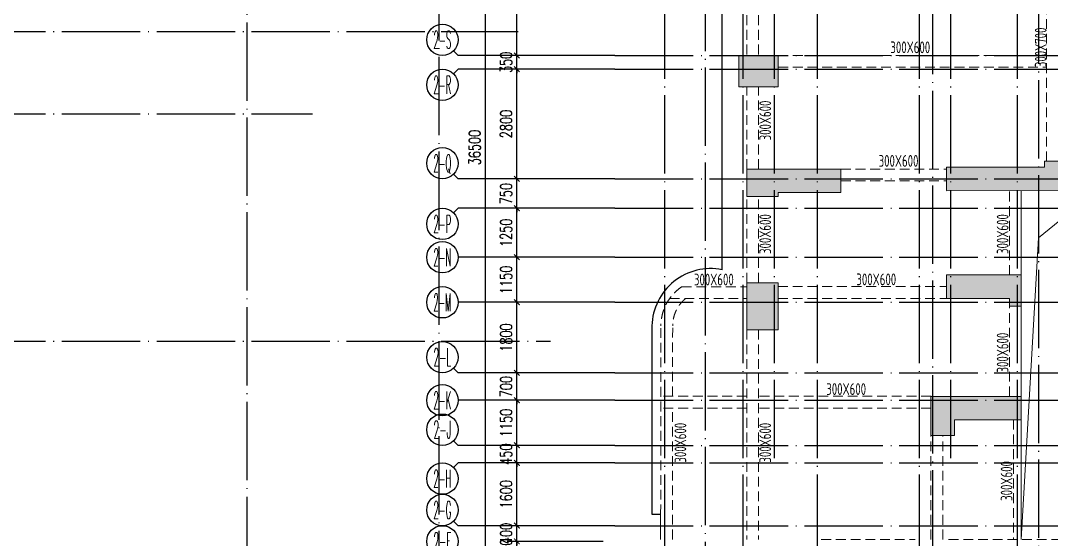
# Model space of a CAD drawing. Header units: millimetres. Extents: x 1089227 to 13101469, y 618865 to 10240562.
# Drawn here: x 2267102 to 2293406, y 4892004 to 4905242 of the extents above; entities that cross this region are included whole.
import ezdxf
from ezdxf.enums import TextEntityAlignment as Align

# ---------------------------------------------------------------- set-up
doc = ezdxf.new("R2010")
doc.units = ezdxf.units.MM
doc.header["$LTSCALE"] = 1000
doc.header["$PDMODE"] = 3
doc.header["$PDSIZE"] = 200
doc.linetypes.add('DOTE', pattern=[2.42, 2, -0.2, 0.02, -0.2])
doc.linetypes.add('HIDDEN', pattern=[0.375, 0.25, -0.125])
doc.layers.get('0').update_dxf_attribs({"linetype": 'CONTINUOUS'})
doc.layers.get('Defpoints').update_dxf_attribs({"linetype": 'CONTINUOUS'})
for name, color, linetype in [('AXIS', 3, 'CONTINUOUS'), ('AXIS_TEXT', 7, 'CONTINUOUS'), ('C-H', 8, 'CONTINUOUS'), ('DOTE', 1, 'DOTE'), ('S-BEAM-TEXT-DD', 7, 'CONTINUOUS'), ('降板范围', 7, 'CONTINUOUS')]:
    doc.layers.add(name, color=color, linetype=linetype)
for name, color, linetype, lineweight in [('S-BEAM-DASH', 4, 'HIDDEN', 0), ('S-HOLE', 11, 'CONTINUOUS', 0), ('S-WALL', 31, 'CONTINUOUS', 0)]:
    doc.layers.add(name, color=color, linetype=linetype, lineweight=lineweight)
doc.styles.add('_TCH_AXIS', font='COMPLEX', dxfattribs={"bigfont": 'AllInOneBig.shx'})
doc.styles.add('_TCH_DIM_T3', font='SIMPLEX', dxfattribs={"width": 0.705882, "bigfont": 'AllInOneBig.shx'})
doc.styles.add('COMPLEX', font='COMPLEX', dxfattribs={"bigfont": 'AllInOneBig.shx'})
doc.styles.add('TSSD_Rein', font='tssdeng.shx', dxfattribs={"width": 0.7, "bigfont": 'hztxt.shx'})
doc.dimstyles.new('_TCH_ARCH&&100', dxfattribs={"dimtxt": 297.5, "dimasz": 100, "dimexe": 250, "dimexo": 300, "dimgap": 126.25, "dimtad": 1, "dimdec": 0, "dimzin": 0, "dimdsep": 46, "dimtxsty": '_TCH_DIM_T3', "dimblk": 'ARCHTICK', "dimcen": 0.09, "dimclrt": 7, "dimazin": 2, "dimtfac": 1, "dimtdec": 0, "dimtix": 1, "dimtmove": 2, "dimatfit": 3, "dimfxl": 0, "dimtolj": 1, "dimtzin": 0, "dimarcsym": 0})

# ---------------------------------------------------------------- blocks, each defined once
blk = doc.blocks.new('_AXISO')
blk.add_circle((0, 0), 0.5)
at = {"layer": 'AXIS_TEXT', "style": 'COMPLEX', "width": 1.041667}
blk.add_attdef('A', text='', height=0.56, dxfattribs=at).set_placement((-0.25, -0.28), (0.25, -0.28), align=Align.FIT)
blk = doc.blocks.new('_ArchTick')
at = {"color": 0, "linetype": 'ByBlock', "const_width": 0.3}
blk.add_lwpolyline([(-0.71, -0.71), (0.71, 0.71)], dxfattribs=at)
blk = doc.blocks.new('*D222')
at = {"layer": 'AXIS', "color": 0, "lineweight": -2, "transparency": 16777216}
for p, q in [((-94459, 95042), (-97709, 95042)), ((-97459, 58542), (-97459, 95042)), ((-94459, 58542), (-97709, 58542))]:
    blk.add_line(p, q, dxfattribs=at)
at = {"layer": 'Defpoints', "color": 0, "transparency": 16777216}
for p in [(-97459, 95042), (-94159, 95042), (-94159, 58542)]:
    blk.add_point(p, dxfattribs=at)
at = {"layer": 'AXIS', "color": 0, "lineweight": -2, "transparency": 16777216, "xscale": 100, "yscale": 100, "zscale": 100}
for p, rotation in [((-97459, 95042), 90), ((-97459, 58542), 270)]:
    blk.add_blockref('_ArchTick', p, dxfattribs=dict(at, rotation=rotation))
at = {"layer": 'AXIS', "color": 7, "transparency": 16777216, "insert": (-97734, 76792), "char_height": 297.5, "attachment_point": 5, "rotation": 90, "style": '_TCH_DIM_T3'}
blk.add_mtext('\\A1;36500', dxfattribs=at)
blk = doc.blocks.new('*D227')
at = {"layer": 'AXIS', "color": 0, "lineweight": -2, "transparency": 16777216}
for p, q in [((-96659, 66742), (-96659, 66842)), ((-94459, 66742), (-96909, 66742)), ((-96659, 66342), (-96659, 66742)), ((-94459, 66342), (-96909, 66342)), ((-96659, 66342), (-96659, 66242))]:
    blk.add_line(p, q, dxfattribs=at)
at = {"layer": 'Defpoints', "color": 0, "transparency": 16777216}
for p in [(-96659, 66742), (-94159, 66742), (-94159, 66342)]:
    blk.add_point(p, dxfattribs=at)
at = {"layer": 'AXIS', "color": 0, "lineweight": -2, "transparency": 16777216, "xscale": 100, "yscale": 100, "zscale": 100}
for p, rotation in [((-96659, 66742), 270), ((-96659, 66342), 90)]:
    blk.add_blockref('_ArchTick', p, dxfattribs=dict(at, rotation=rotation))
at = {"layer": 'AXIS', "color": 7, "transparency": 16777216, "insert": (-96934, 66542), "char_height": 297.5, "attachment_point": 5, "rotation": 90, "style": '_TCH_DIM_T3'}
blk.add_mtext('\\A1;400', dxfattribs=at)
blk = doc.blocks.new('*D228')
at = {"layer": 'AXIS', "color": 0, "lineweight": -2, "transparency": 16777216}
for p, q in [((-94459, 67142), (-96909, 67142)), ((-96659, 67142), (-96659, 67242)), ((-96659, 66742), (-96659, 67142)), ((-94459, 66742), (-96909, 66742)), ((-96659, 66742), (-96659, 66642))]:
    blk.add_line(p, q, dxfattribs=at)
at = {"layer": 'Defpoints', "color": 0, "transparency": 16777216}
for p in [(-96659, 67142), (-94159, 67142), (-94159, 66742)]:
    blk.add_point(p, dxfattribs=at)
at = {"layer": 'AXIS', "color": 0, "lineweight": -2, "transparency": 16777216, "xscale": 100, "yscale": 100, "zscale": 100}
for p, rotation in [((-96659, 67142), 270), ((-96659, 66742), 90)]:
    blk.add_blockref('_ArchTick', p, dxfattribs=dict(at, rotation=rotation))
at = {"layer": 'AXIS', "color": 7, "transparency": 16777216, "insert": (-96934, 66942), "char_height": 297.5, "attachment_point": 5, "rotation": 90, "style": '_TCH_DIM_T3'}
blk.add_mtext('\\A1;400', dxfattribs=at)
blk = doc.blocks.new('*D229')
at = {"layer": 'AXIS', "color": 0, "lineweight": -2, "transparency": 16777216}
for p, q in [((-94459, 68742), (-96909, 68742)), ((-96659, 67142), (-96659, 68742)), ((-94459, 67142), (-96909, 67142))]:
    blk.add_line(p, q, dxfattribs=at)
at = {"layer": 'Defpoints', "color": 0, "transparency": 16777216}
for p in [(-96659, 68742), (-94159, 68742), (-94159, 67142)]:
    blk.add_point(p, dxfattribs=at)
at = {"layer": 'AXIS', "color": 0, "lineweight": -2, "transparency": 16777216, "xscale": 100, "yscale": 100, "zscale": 100}
for p, rotation in [((-96659, 68742), 90), ((-96659, 67142), 270)]:
    blk.add_blockref('_ArchTick', p, dxfattribs=dict(at, rotation=rotation))
at = {"layer": 'AXIS', "color": 7, "transparency": 16777216, "insert": (-96934, 67942), "char_height": 297.5, "attachment_point": 5, "rotation": 90, "style": '_TCH_DIM_T3'}
blk.add_mtext('\\A1;1600', dxfattribs=at)
blk = doc.blocks.new('*D230')
at = {"layer": 'AXIS', "color": 0, "lineweight": -2, "transparency": 16777216}
for p, q in [((-94459, 69192), (-96909, 69192)), ((-96659, 69192), (-96659, 69292)), ((-96659, 68742), (-96659, 69192)), ((-94459, 68742), (-96909, 68742)), ((-96659, 68742), (-96659, 68642))]:
    blk.add_line(p, q, dxfattribs=at)
at = {"layer": 'Defpoints', "color": 0, "transparency": 16777216}
for p in [(-96659, 69192), (-94159, 69192), (-94159, 68742)]:
    blk.add_point(p, dxfattribs=at)
at = {"layer": 'AXIS', "color": 0, "lineweight": -2, "transparency": 16777216, "xscale": 100, "yscale": 100, "zscale": 100}
for p, rotation in [((-96659, 69192), 270), ((-96659, 68742), 90)]:
    blk.add_blockref('_ArchTick', p, dxfattribs=dict(at, rotation=rotation))
at = {"layer": 'AXIS', "color": 7, "transparency": 16777216, "insert": (-96934, 68967), "char_height": 297.5, "attachment_point": 5, "rotation": 90, "style": '_TCH_DIM_T3'}
blk.add_mtext('\\A1;450', dxfattribs=at)
blk = doc.blocks.new('*D231')
at = {"layer": 'AXIS', "color": 0, "lineweight": -2, "transparency": 16777216}
for p, q in [((-94459, 70342), (-96909, 70342)), ((-96659, 69192), (-96659, 70342)), ((-94459, 69192), (-96909, 69192))]:
    blk.add_line(p, q, dxfattribs=at)
at = {"layer": 'Defpoints', "color": 0, "transparency": 16777216}
for p in [(-96659, 70342), (-94159, 70342), (-94159, 69192)]:
    blk.add_point(p, dxfattribs=at)
at = {"layer": 'AXIS', "color": 0, "lineweight": -2, "transparency": 16777216, "xscale": 100, "yscale": 100, "zscale": 100}
for p, rotation in [((-96659, 70342), 90), ((-96659, 69192), 270)]:
    blk.add_blockref('_ArchTick', p, dxfattribs=dict(at, rotation=rotation))
at = {"layer": 'AXIS', "color": 7, "transparency": 16777216, "insert": (-96934, 69767), "char_height": 297.5, "attachment_point": 5, "rotation": 90, "style": '_TCH_DIM_T3'}
blk.add_mtext('\\A1;1150', dxfattribs=at)
blk = doc.blocks.new('*D232')
at = {"layer": 'AXIS', "color": 0, "lineweight": -2, "transparency": 16777216}
for p, q in [((-94459, 71042), (-96909, 71042)), ((-96659, 71042), (-96659, 71142)), ((-96659, 70342), (-96659, 71042)), ((-94459, 70342), (-96909, 70342)), ((-96659, 70342), (-96659, 70242))]:
    blk.add_line(p, q, dxfattribs=at)
at = {"layer": 'Defpoints', "color": 0, "transparency": 16777216}
for p in [(-96659, 71042), (-94159, 71042), (-94159, 70342)]:
    blk.add_point(p, dxfattribs=at)
at = {"layer": 'AXIS', "color": 0, "lineweight": -2, "transparency": 16777216, "xscale": 100, "yscale": 100, "zscale": 100}
for p, rotation in [((-96659, 71042), 270), ((-96659, 70342), 90)]:
    blk.add_blockref('_ArchTick', p, dxfattribs=dict(at, rotation=rotation))
at = {"layer": 'AXIS', "color": 7, "transparency": 16777216, "insert": (-96934, 70692), "char_height": 297.5, "attachment_point": 5, "rotation": 90, "style": '_TCH_DIM_T3'}
blk.add_mtext('\\A1;700', dxfattribs=at)
blk = doc.blocks.new('*D233')
at = {"layer": 'AXIS', "color": 0, "lineweight": -2, "transparency": 16777216}
for p, q in [((-94459, 72842), (-96909, 72842)), ((-96659, 71042), (-96659, 72842)), ((-94459, 71042), (-96909, 71042))]:
    blk.add_line(p, q, dxfattribs=at)
at = {"layer": 'Defpoints', "color": 0, "transparency": 16777216}
for p in [(-96659, 72842), (-94159, 72842), (-94159, 71042)]:
    blk.add_point(p, dxfattribs=at)
at = {"layer": 'AXIS', "color": 0, "lineweight": -2, "transparency": 16777216, "xscale": 100, "yscale": 100, "zscale": 100}
for p, rotation in [((-96659, 72842), 90), ((-96659, 71042), 270)]:
    blk.add_blockref('_ArchTick', p, dxfattribs=dict(at, rotation=rotation))
at = {"layer": 'AXIS', "color": 7, "transparency": 16777216, "insert": (-96934, 71942), "char_height": 297.5, "attachment_point": 5, "rotation": 90, "style": '_TCH_DIM_T3'}
blk.add_mtext('\\A1;1800', dxfattribs=at)
blk = doc.blocks.new('*D234')
at = {"layer": 'AXIS', "color": 0, "lineweight": -2, "transparency": 16777216}
for p, q in [((-94459, 73992), (-96909, 73992)), ((-96659, 72842), (-96659, 73992)), ((-94459, 72842), (-96909, 72842))]:
    blk.add_line(p, q, dxfattribs=at)
at = {"layer": 'Defpoints', "color": 0, "transparency": 16777216}
for p in [(-96659, 73992), (-94159, 73992), (-94159, 72842)]:
    blk.add_point(p, dxfattribs=at)
at = {"layer": 'AXIS', "color": 0, "lineweight": -2, "transparency": 16777216, "xscale": 100, "yscale": 100, "zscale": 100}
for p, rotation in [((-96659, 73992), 90), ((-96659, 72842), 270)]:
    blk.add_blockref('_ArchTick', p, dxfattribs=dict(at, rotation=rotation))
at = {"layer": 'AXIS', "color": 7, "transparency": 16777216, "insert": (-96934, 73417), "char_height": 297.5, "attachment_point": 5, "rotation": 90, "style": '_TCH_DIM_T3'}
blk.add_mtext('\\A1;1150', dxfattribs=at)
blk = doc.blocks.new('*D235')
at = {"layer": 'AXIS', "color": 0, "lineweight": -2, "transparency": 16777216}
for p, q in [((-94459, 75242), (-96909, 75242)), ((-96659, 73992), (-96659, 75242)), ((-94459, 73992), (-96909, 73992))]:
    blk.add_line(p, q, dxfattribs=at)
at = {"layer": 'Defpoints', "color": 0, "transparency": 16777216}
for p in [(-96659, 75242), (-94159, 75242), (-94159, 73992)]:
    blk.add_point(p, dxfattribs=at)
at = {"layer": 'AXIS', "color": 0, "lineweight": -2, "transparency": 16777216, "xscale": 100, "yscale": 100, "zscale": 100}
for p, rotation in [((-96659, 75242), 90), ((-96659, 73992), 270)]:
    blk.add_blockref('_ArchTick', p, dxfattribs=dict(at, rotation=rotation))
at = {"layer": 'AXIS', "color": 7, "transparency": 16777216, "insert": (-96934, 74617), "char_height": 297.5, "attachment_point": 5, "rotation": 90, "style": '_TCH_DIM_T3'}
blk.add_mtext('\\A1;1250', dxfattribs=at)
blk = doc.blocks.new('*D236')
at = {"layer": 'AXIS', "color": 0, "lineweight": -2, "transparency": 16777216}
for p, q in [((-96659, 75992), (-96659, 76092)), ((-94459, 75992), (-96909, 75992)), ((-96659, 75242), (-96659, 75992)), ((-94459, 75242), (-96909, 75242)), ((-96659, 75242), (-96659, 75142))]:
    blk.add_line(p, q, dxfattribs=at)
at = {"layer": 'Defpoints', "color": 0, "transparency": 16777216}
for p in [(-96659, 75992), (-94159, 75992), (-94159, 75242)]:
    blk.add_point(p, dxfattribs=at)
at = {"layer": 'AXIS', "color": 0, "lineweight": -2, "transparency": 16777216, "xscale": 100, "yscale": 100, "zscale": 100}
for p, rotation in [((-96659, 75992), 270), ((-96659, 75242), 90)]:
    blk.add_blockref('_ArchTick', p, dxfattribs=dict(at, rotation=rotation))
at = {"layer": 'AXIS', "color": 7, "transparency": 16777216, "insert": (-96934, 75617), "char_height": 297.5, "attachment_point": 5, "rotation": 90, "style": '_TCH_DIM_T3'}
blk.add_mtext('\\A1;750', dxfattribs=at)
blk = doc.blocks.new('*D237')
at = {"layer": 'AXIS', "color": 0, "lineweight": -2, "transparency": 16777216}
for p, q in [((-94459, 78792), (-96909, 78792)), ((-96659, 75992), (-96659, 78792)), ((-94459, 75992), (-96909, 75992))]:
    blk.add_line(p, q, dxfattribs=at)
at = {"layer": 'Defpoints', "color": 0, "transparency": 16777216}
for p in [(-96659, 78792), (-94159, 78792), (-94159, 75992)]:
    blk.add_point(p, dxfattribs=at)
at = {"layer": 'AXIS', "color": 0, "lineweight": -2, "transparency": 16777216, "xscale": 100, "yscale": 100, "zscale": 100}
for p, rotation in [((-96659, 78792), 90), ((-96659, 75992), 270)]:
    blk.add_blockref('_ArchTick', p, dxfattribs=dict(at, rotation=rotation))
at = {"layer": 'AXIS', "color": 7, "transparency": 16777216, "insert": (-96934, 77392), "char_height": 297.5, "attachment_point": 5, "rotation": 90, "style": '_TCH_DIM_T3'}
blk.add_mtext('\\A1;2800', dxfattribs=at)
blk = doc.blocks.new('*D238')
at = {"layer": 'AXIS', "color": 0, "lineweight": -2, "transparency": 16777216}
for p, q in [((-96659, 79142), (-96659, 79242)), ((-94459, 79142), (-96909, 79142)), ((-96659, 78792), (-96659, 79142)), ((-94459, 78792), (-96909, 78792)), ((-96659, 78792), (-96659, 78692))]:
    blk.add_line(p, q, dxfattribs=at)
at = {"layer": 'Defpoints', "color": 0, "transparency": 16777216}
for p in [(-96659, 79142), (-94159, 79142), (-94159, 78792)]:
    blk.add_point(p, dxfattribs=at)
at = {"layer": 'AXIS', "color": 0, "lineweight": -2, "transparency": 16777216, "xscale": 100, "yscale": 100, "zscale": 100}
for p, rotation in [((-96659, 79142), 270), ((-96659, 78792), 90)]:
    blk.add_blockref('_ArchTick', p, dxfattribs=dict(at, rotation=rotation))
at = {"layer": 'AXIS', "color": 7, "transparency": 16777216, "insert": (-96934, 78967), "char_height": 297.5, "attachment_point": 5, "rotation": 90, "style": '_TCH_DIM_T3'}
blk.add_mtext('\\A1;350', dxfattribs=at)
blk = doc.blocks.new('*D239')
at = {"layer": 'AXIS', "color": 0, "lineweight": -2, "transparency": 16777216}
for p, q in [((-94459, 82942), (-96909, 82942)), ((-96659, 79142), (-96659, 82942)), ((-94459, 79142), (-96909, 79142))]:
    blk.add_line(p, q, dxfattribs=at)
at = {"layer": 'Defpoints', "color": 0, "transparency": 16777216}
for p in [(-96659, 82942), (-94159, 82942), (-94159, 79142)]:
    blk.add_point(p, dxfattribs=at)
at = {"layer": 'AXIS', "color": 0, "lineweight": -2, "transparency": 16777216, "xscale": 100, "yscale": 100, "zscale": 100}
for p, rotation in [((-96659, 82942), 90), ((-96659, 79142), 270)]:
    blk.add_blockref('_ArchTick', p, dxfattribs=dict(at, rotation=rotation))
at = {"layer": 'AXIS', "color": 7, "transparency": 16777216, "insert": (-96934, 81042), "char_height": 297.5, "attachment_point": 5, "rotation": 90, "style": '_TCH_DIM_T3'}
blk.add_mtext('\\A1;3800', dxfattribs=at)
blk = doc.blocks.new('裙房轴网260428')
at = {"layer": 'DOTE', "color": 16, "linetype": 'DOTE'}
for p, q in [((-83350, 124490.2), (-83350, -1000)), ((-86050, 90340.3), (-86050, 31991.7)), ((-91850, 88511.2), (-91850, -1000)), ((-98650, 86366.9), (-98650, -1000)), ((-103550, 84821.6), (-103550, -1000)), ((-110690, 79750), (-96629.3, 79750)), ((-110690, 77650), (-101870.1, 77650)), ((-110690, 71850), (-95801.2, 71850))]:
    blk.add_line(p, q, dxfattribs=at)
blk = doc.blocks.new('QZ-TL-0808')
at = {"layer": 'C-H'}
for points in [[(-51058, -16622), (-50058, -16622), (-50058, -17422), (-51058, -17422)], [(-42858, -19322), (-43258, -19322), (-43258, -19472), (-45758, -19472), (-45758, -20073), (-42858, -20072)], [(-50858, -20222), (-50858, -19522), (-48458, -19522), (-48458, -20122), (-50058, -20122), (-50058, -20222)], [(-45758, -22222), (-43858, -22222), (-43858, -23022), (-44158, -23022), (-44158, -22822), (-45758, -22822)], [(-50858, -22422), (-50058, -22422), (-50058, -23622), (-50858, -23622)], [(-46158, -26322), (-46158, -25322), (-43858, -25322), (-43858, -25922), (-45558, -25922), (-45558, -26322)]]:
    blk.add_hatch(color=256, dxfattribs=at).paths.add_polyline_path(points)
at = {"layer": 'S-WALL'}
for points in [[(-51058, -16622), (-50058, -16622), (-50058, -17422), (-51058, -17422)], [(-50858, -22422), (-50058, -22422), (-50058, -23622), (-50858, -23622)]]:
    blk.add_lwpolyline(points, close=True, dxfattribs=at)
for points in [[(-45758, -20072), (-45758, -19472), (-43258, -19472), (-43258, -19322), (-42858, -19322), (-42858, -20072), (-45758, -20073)], [(-50858, -20222), (-50858, -19522), (-48458, -19522), (-48458, -20122), (-50058, -20122), (-50058, -20222), (-50858, -20222)], [(-45758, -22222), (-43858, -22222), (-43858, -23022), (-44158, -23022), (-44158, -22822), (-45758, -22822), (-45758, -22222)], [(-46158, -26322), (-46158, -25322), (-43858, -25322), (-43858, -25922), (-45558, -25922), (-45558, -26322), (-46158, -26322)]]:
    blk.add_lwpolyline(points, dxfattribs=at)
blk = doc.blocks.new('1F柱网-0808')
blk.add_blockref('QZ-TL-0808', (144880, 148457))
blk = doc.blocks.new('2FJGBZ')
at = {"layer": 'S-BEAM-DASH'}
for p, q in [((94024, 134736), (94024, 131836)), ((94324, 134736), (94324, 131836)), ((101673, 129136), (101673, 134635)), ((94824, 131836), (101673, 131836)), ((94824, 131536), (101673, 131536)), ((94024, 128936), (94024, 131035)), ((94324, 128936), (94324, 131035)), ((96424, 128936), (99123, 128937)), ((96424, 128636), (99123, 128637)), ((100724, 126236), (100723, 128386)), ((94024, 126036), (94024, 128235)), ((94324, 126036), (94324, 128235)), ((92364, 125933), (94024, 125933)), ((94822, 125936), (99122, 125936)), ((92054, 125633), (94024, 125633)), ((94822, 125636), (99122, 125636)), ((100724, 123136), (100724, 125435)), ((91824, 120127), (91831, 124936)), ((92128, 123136), (92131, 124936)), ((94022, 124835), (94022, 119486)), ((94322, 124835), (94322, 119486)), ((94022, 123136), (91828, 123136)), ((98724, 123136), (94322, 123136)), ((94022, 122836), (91828, 122836)), ((92124, 119486), (92128, 122836)), ((98724, 122836), (94322, 122836)), ((100824, 122536), (100824, 119486)), ((98722, 119485), (98722, 122135)), ((99022, 119485), (99022, 122135)), ((95923, 119486), (98323, 119486)), ((99173, 119486), (102123, 119486))]:
    blk.add_line(p, q, dxfattribs=at)
at = {"layer": 'S-BEAM-DASH', "linetype": 'Continuous'}
for p, q in [((101024, 126236), (101023, 128386)), ((101024, 123136), (101024, 125435)), ((101024, 122536), (101024, 119486)), ((91824, 119486), (91824, 120127))]:
    blk.add_line(p, q, dxfattribs=at)
at = {"layer": 'S-BEAM-DASH'}
for points in [[(92364, 125933, 0.250464), (91831, 124936)], [(92462, 125633, 0.225478), (92131, 124936)]]:
    blk.add_lwpolyline(points, format="xyb", dxfattribs=at)
at = {"layer": 'S-HOLE'}
blk.add_lwpolyline([(101024, 119486), (101463, 127178), (103322, 128685)], dxfattribs=at)
at = {"layer": '降板范围'}
blk.add_line((93392, 126366), (93392, 134735), dxfattribs=at)
blk.add_lwpolyline([(93392, 126366, 0.465147), (91601, 124936), (91601, 120127), (91824, 120127)], format="xyb", dxfattribs=at)
blk.add_blockref('1F柱网-0808', (0, 0))
blk = doc.blocks.new('ljm2')
at = {"layer": 'S-BEAM-TEXT-DD', "style": 'TSSD_Rein', "width": 0.7}
for s, p in [('300X700', (-28456, 54133)), ('300X600', (-35487, 52265)), ('300X600', (-35487, 49366)), ('300X600', (-29428, 49366)), ('300X600', (-29428, 46341)), ('300X600', (-37651, 44042)), ('300X600', (-35487, 44042)), ('300X600', (-29327, 43066))]:
    blk.add_text(s, height=300, rotation=90, dxfattribs=at).set_placement(p)
for p in [(-32443, 54490), (-32743, 51592), (-37456, 48564), (-33311, 48568), (-34079, 45768)]:
    blk.add_text('300X600', height=300, dxfattribs=at).set_placement(p)
blk = doc.blocks.new('塔楼轴网260428')
at = {"layer": 'AXIS'}
for p, q in [((-98276.2, 79258.9), (-98159, 79141.7)), ((-94159, 79141.7), (-98159, 79141.7)), ((-98276.2, 78674.6), (-98159, 78791.7)), ((-94159, 78791.7), (-98159, 78791.7)), ((-98276.2, 76108.9), (-98159, 75991.7)), ((-94159, 75991.7), (-98159, 75991.7)), ((-98276.2, 75124.6), (-98159, 75241.7)), ((-94159, 75241.7), (-98159, 75241.7)), ((-94159, 73991.7), (-98159, 73991.7)), ((-94159, 72841.7), (-98159, 72841.7)), ((-98276.2, 71158.9), (-98159, 71041.7)), ((-94159, 71041.7), (-98159, 71041.7)), ((-94159, 70341.7), (-98159, 70341.7)), ((-98276.2, 69308.9), (-98159, 69191.7)), ((-94159, 69191.7), (-98159, 69191.7)), ((-98276.2, 68624.6), (-98159, 68741.7)), ((-94159, 68741.7), (-98159, 68741.7)), ((-98276.2, 67258.9), (-98159, 67141.7)), ((-94159, 67141.7), (-98159, 67141.7))]:
    blk.add_line(p, q, dxfattribs=at)
at = {"layer": 'DOTE', "color": 14}
for p, q in [((-92891, 99907.6), (-92891, 55337.9)), ((-90891, 99907.6), (-90891, 55337.9)), ((-90091, 99907.6), (-90091, 68741.7)), ((-88991, 99907.6), (-88991, 55337.9)), ((-86391, 99907.6), (-86391, 55337.9)), ((-85591, 99907.6), (-85591, 68741.7)), ((-83891, 99907.6), (-83891, 55337.9)), ((-94159, 79141.7), (-60825.5, 79141.7)), ((-94159, 78791.7), (-60825.5, 78791.7)), ((-94159, 75991.7), (-60825.5, 75991.7)), ((-94159, 75241.7), (-60825.5, 75241.7)), ((-94159, 73991.7), (-60825.5, 73991.7)), ((-94159, 72841.7), (-60825.5, 72841.7)), ((-94159, 71041.7), (-60825.5, 71041.7)), ((-94159, 70341.7), (-60825.5, 70341.7)), ((-94159, 69191.7), (-60825.5, 69191.7)), ((-94159, 68741.7), (-60825.5, 68741.7)), ((-94159, 67141.7), (-60825.5, 67141.7))]:
    blk.add_line(p, q, dxfattribs=at)
at = {"layer": 'AXIS'}
ref = blk.add_blockref('_AXISO', (-98559, 79541.7), dxfattribs=dict(at, xscale=800, yscale=800, zscale=800))
ref.add_attrib('A', '2-S', dxfattribs={"layer": 'AXIS_TEXT', "height": 452.55, "style": '_TCH_AXIS', "width": 0.35}).set_placement((-98785.3, 79315.4), (-98332.7, 79315.4), align=Align.FIT)
ref = blk.add_blockref('_AXISO', (-98559, 78391.7), dxfattribs=dict(at, xscale=800, yscale=800, zscale=800))
ref.add_attrib('A', '2-R', dxfattribs={"layer": 'AXIS_TEXT', "height": 452.55, "style": '_TCH_AXIS', "width": 0.328125}).set_placement((-98785.3, 78165.4), (-98332.7, 78165.4), align=Align.FIT)
ref = blk.add_blockref('_AXISO', (-98559, 76391.7), dxfattribs=dict(at, xscale=800, yscale=800, zscale=800))
ref.add_attrib('A', '2-Q', dxfattribs={"layer": 'AXIS_TEXT', "height": 452.55, "style": '_TCH_AXIS', "width": 0.33871}).set_placement((-98785.3, 76165.4), (-98332.7, 76165.4), align=Align.FIT)
ref = blk.add_blockref('_AXISO', (-98559, 74841.7), dxfattribs=dict(at, xscale=800, yscale=800, zscale=800))
ref.add_attrib('A', '2-P', dxfattribs={"layer": 'AXIS_TEXT', "height": 452.55, "style": '_TCH_AXIS', "width": 0.333333}).set_placement((-98785.3, 74615.4), (-98332.7, 74615.4), align=Align.FIT)
ref = blk.add_blockref('_AXISO', (-98559, 73991.7), dxfattribs=dict(at, xscale=800, yscale=800, zscale=800))
ref.add_attrib('A', '2-N', dxfattribs={"layer": 'AXIS_TEXT', "height": 452.55, "style": '_TCH_AXIS', "width": 0.323077}).set_placement((-98785.3, 73765.4), (-98332.7, 73765.4), align=Align.FIT)
ref = blk.add_blockref('_AXISO', (-98559, 72841.7), dxfattribs=dict(at, xscale=800, yscale=800, zscale=800))
ref.add_attrib('A', '2-M', dxfattribs={"layer": 'AXIS_TEXT', "height": 452.55, "style": '_TCH_AXIS', "width": 0.313433}).set_placement((-98785.3, 72615.4), (-98332.7, 72615.4), align=Align.FIT)
ref = blk.add_blockref('_AXISO', (-98559, 71441.7), dxfattribs=dict(at, xscale=800, yscale=800, zscale=800))
ref.add_attrib('A', '2-L', dxfattribs={"layer": 'AXIS_TEXT', "height": 452.55, "style": '_TCH_AXIS', "width": 0.344262}).set_placement((-98785.3, 71215.4), (-98332.7, 71215.4), align=Align.FIT)
ref = blk.add_blockref('_AXISO', (-98559, 70341.7), dxfattribs=dict(at, xscale=800, yscale=800, zscale=800))
ref.add_attrib('A', '2-K', dxfattribs={"layer": 'AXIS_TEXT', "height": 452.55, "style": '_TCH_AXIS', "width": 0.323077}).set_placement((-98785.3, 70115.4), (-98332.7, 70115.4), align=Align.FIT)
ref = blk.add_blockref('_AXISO', (-98559, 69591.7), dxfattribs=dict(at, xscale=800, yscale=800, zscale=800))
ref.add_attrib('A', '2-J', dxfattribs={"layer": 'AXIS_TEXT', "height": 452.55, "style": '_TCH_AXIS', "width": 0.368421}).set_placement((-98785.3, 69365.4), (-98332.7, 69365.4), align=Align.FIT)
ref = blk.add_blockref('_AXISO', (-98559, 68341.7), dxfattribs=dict(at, xscale=800, yscale=800, zscale=800))
ref.add_attrib('A', '2-H', dxfattribs={"layer": 'AXIS_TEXT', "height": 452.55, "style": '_TCH_AXIS', "width": 0.318182}).set_placement((-98785.3, 68115.4), (-98332.7, 68115.4), align=Align.FIT)
ref = blk.add_blockref('_AXISO', (-98559, 67541.7), dxfattribs=dict(at, xscale=800, yscale=800, zscale=800))
ref.add_attrib('A', '2-G', dxfattribs={"layer": 'AXIS_TEXT', "height": 452.55, "style": '_TCH_AXIS', "width": 0.328125}).set_placement((-98785.3, 67315.4), (-98332.7, 67315.4), align=Align.FIT)
ref = blk.add_blockref('_AXISO', (-98559, 66741.7), dxfattribs=dict(at, xscale=800, yscale=800, zscale=800))
ref.add_attrib('A', '2-F', dxfattribs={"layer": 'AXIS_TEXT', "height": 452.55, "style": '_TCH_AXIS', "width": 0.33871}).set_placement((-98785.3, 66515.4), (-98332.7, 66515.4), align=Align.FIT)
for p1, p2, distance, picture, middle in [((-94159, 58541.7), (-94159, 95041.7), 3300, '*D222', (-97734, 76791.7)), ((-94159, 79141.7), (-94159, 82941.7), 2500, '*D239', (-96934, 81041.7)), ((-94159, 78791.7), (-94159, 79141.7), 2500, '*D238', (-96934, 78966.7)), ((-94159, 75991.7), (-94159, 78791.7), 2500, '*D237', (-96934, 77391.7)), ((-94159, 75241.7), (-94159, 75991.7), 2500, '*D236', (-96934, 75616.7)), ((-94159, 73991.7), (-94159, 75241.7), 2500, '*D235', (-96934, 74616.7)), ((-94159, 72841.7), (-94159, 73991.7), 2500, '*D234', (-96934, 73416.7)), ((-94159, 71041.7), (-94159, 72841.7), 2500, '*D233', (-96934, 71941.7)), ((-94159, 70341.7), (-94159, 71041.7), 2500, '*D232', (-96934, 70691.7)), ((-94159, 69191.7), (-94159, 70341.7), 2500, '*D231', (-96934, 69766.7)), ((-94159, 68741.7), (-94159, 69191.7), 2500, '*D230', (-96934, 68966.7)), ((-94159, 67141.7), (-94159, 68741.7), 2500, '*D229', (-96934, 67941.7)), ((-94159, 66741.7), (-94159, 67141.7), 2500, '*D228', (-96934, 66941.7)), ((-94159, 66341.7), (-94159, 66741.7), 2500, '*D227', (-96934, 66541.7))]:
    dim = blk.add_aligned_dim(p1=p1, p2=p2, distance=distance, dimstyle='_TCH_ARCH&&100', dxfattribs=at)
    dim.commit()
    dim.dimension.update_dxf_attribs({"geometry": picture, "text_midpoint": middle})
blk = doc.blocks.new('04地块地下轴网260428')
for name in ['裙房轴网260428', '塔楼轴网260428']:
    blk.add_blockref(name, (0, 0))

msp = doc.modelspace()

# ---------------------------------------------------------------- block references
for name, p in [('2FJGBZ', (2191610.598, 4772518.421)), ('ljm2', (2321740.007, 4849921.046)), ('04地块地下轴网260428', (2376423.723, 4825211.796))]:
    msp.add_blockref(name, p)

doc.saveas('drawing.dxf')
